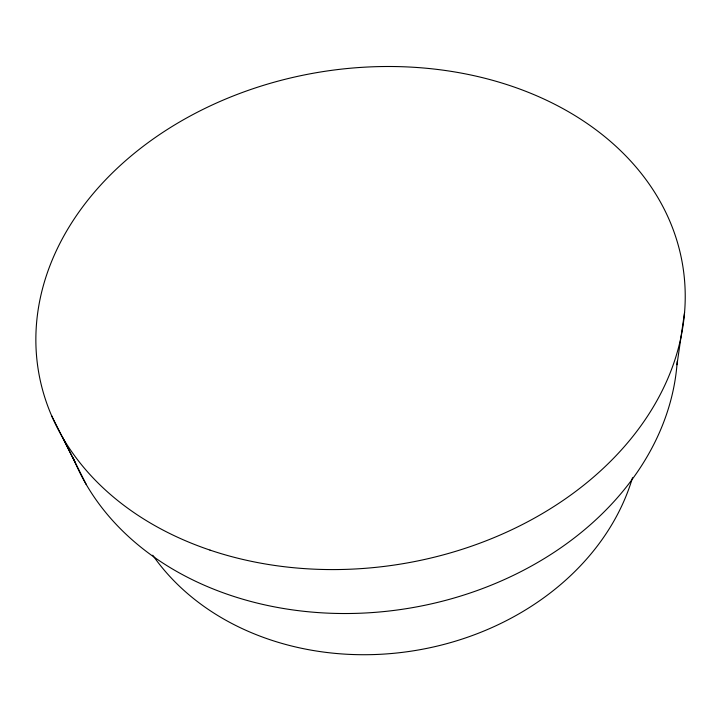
<?xml version="1.0" encoding="UTF-8"?>
<svg xmlns="http://www.w3.org/2000/svg" width="721" height="721" viewBox="0 0 721 721"><rect width="100%" height="100%" fill="white"/><g stroke="black" fill="none" stroke-linecap="round" stroke-linejoin="round"><path stroke-width="1.08" d="M676.974 364.745L684.571 312.418M62.817 437.818L86.286 484.575M51.624 415.738L75.354 462.981M677.226 361.356A310.706 244.626 -9.2 0 1 406.788 608.596A310.706 244.626 -9.2 0 1 73.236 457.916M632.497 477.726A261.317 215.092 -9.2 0 1 414.269 650.675A261.317 215.092 -9.2 0 1 152.753 555.206M209.991 550.096A326.433 249.277 -9.2 0 0 684.95 286.075A326.433 249.277 -9.2 0 0 186.676 117.947A326.433 249.277 -9.2 0 0 209.991 550.096"/></g></svg>
